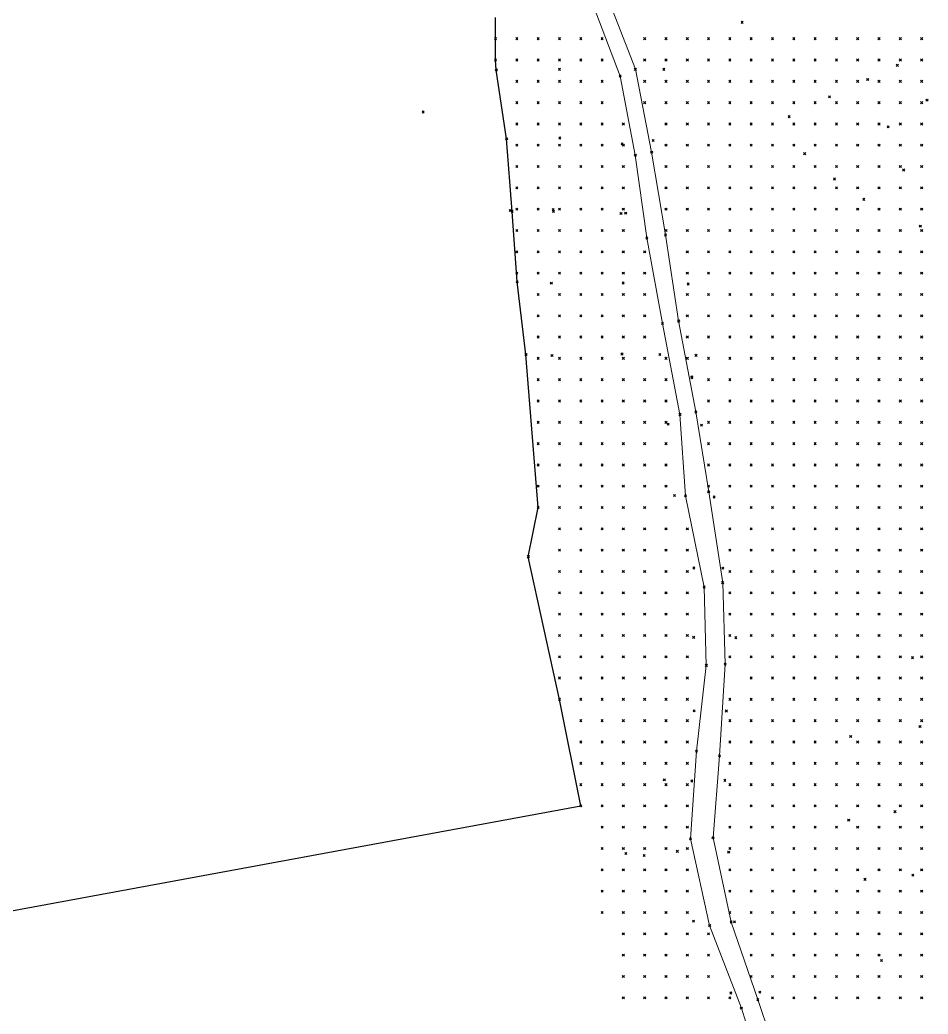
# Model space of a CAD drawing. Header units: metres. Extents: x 441556 to 446409, y 432338 to 461058.
# Drawn here: x 444277.5 to 444405.4, y 445307.3 to 445447.2 of the extents above; entities that cross this region are included whole.
import ezdxf

# ---------------------------------------------------------------- set-up
doc = ezdxf.new("R2010")
doc.units = ezdxf.units.M
doc.header["$MEASUREMENT"] = 0
doc.header["$PDMODE"] = 35
doc.header["$PDSIZE"] = 0.15
for name, color, linetype, lineweight in [('DTM-BRE-RevN_GRP_DRUM PAMANT', 2, 'Continuous', 0), ('DTM-NOK-RevN_LIDAR_co_lidar', 91, 'Continuous', 0), ('DTM-NOK-RevN_RTK', 32, 'Continuous', 0)]:
    doc.layers.add(name, color=color, linetype=linetype, lineweight=lineweight)
doc.layers.add('DTM-INT_YP', color=121, linetype='Continuous')

msp = doc.modelspace()

# ---------------------------------------------------------------- linework, layer by layer
at = {"layer": 'DTM-BRE-RevN_GRP_DRUM PAMANT'}
for p, q in [((444359.72, 445451.836, 347.345), (444364.171, 445440.277, 347.675)), ((444362.032, 445439.33, 347.502), (444357.694, 445450.709, 347.282)), ((444364.163, 445428.18, 347.957), (444362.032, 445439.33, 347.502)), ((444364.171, 445440.277, 347.675), (444366.459, 445428.613, 348.022)), ((444365.786, 445416.54, 348.443), (444364.163, 445428.18, 347.957)), ((444366.459, 445428.613, 348.022), (444368.423, 445416.958, 348.468)), ((444368.423, 445416.958, 348.468), (444370.261, 445404.853, 348.998)), ((444367.982, 445404.506, 349.008), (444365.786, 445416.54, 348.443)), ((444370.451, 445391.717, 349.741), (444367.982, 445404.506, 349.008)), ((444370.261, 445404.853, 348.998), (444372.697, 445392.05, 349.838)), ((444371.227, 445380.246, 350.454), (444370.451, 445391.717, 349.741)), ((444372.697, 445392.05, 349.838), (444374.498, 445380.801, 350.511)), ((444374.498, 445380.801, 350.511), (444376.466, 445368.018, 350.947)), ((444373.853, 445367.412, 350.963), (444371.227, 445380.246, 350.454)), ((444376.466, 445368.018, 350.947), (444376.828, 445356.56, 351.378)), ((444374.157, 445356.39, 351.236), (444373.853, 445367.412, 350.963)), ((444376.828, 445356.56, 351.378), (444376.027, 445343.649, 352.084)), ((444372.785, 445344.304, 352), (444374.157, 445356.39, 351.236)), ((444371.922, 445331.967, 352.532), (444372.785, 445344.304, 352)), ((444376.027, 445343.649, 352.084), (444375.102, 445332.116, 352.576)), ((444374.629, 445319.773, 352.972), (444371.922, 445331.967, 352.532)), ((444375.102, 445332.116, 352.576), (444377.652, 445320.265, 353.039)), ((444377.652, 445320.265, 353.039), (444381.416, 445309.344, 353.713)), ((444379.093, 445308.131, 353.655), (444374.629, 445319.773, 352.972)), ((444381.416, 445309.344, 353.713), (444385.395, 445297.467, 354.548)), ((444382.799, 445296.468, 354.471), (444379.093, 445308.131, 353.655))]:
    msp.add_line(p, q, dxfattribs=at)
at = {"layer": 'DTM-INT_YP'}
msp.add_polyline3d([(444200.433, 445307.852, 339.927), (444356.484, 445336.607, 340.824), (444353.485, 445351.603, 340.387), (444349.097, 445371.678, 341.453), (444350.486, 445378.597, 341.097), (444348.769, 445400.148, 341.45), (444347.528, 445410.355, 342.292), (444346.812, 445420.268, 342.814), (444346.041, 445430.5, 343.483), (444344.586, 445440.205, 344.31), (444344.487, 445441.584, 344.318), (444344.487, 445444.583, 344.632), (444344.487, 445447.582, 344.879)], dxfattribs=at)
at = {"layer": 'DTM-NOK-RevN_LIDAR_co_lidar'}
for p in [(444344.487, 445444.583, 344.632), (444347.486, 445444.583, 344.776), (444350.486, 445444.583, 345.071), (444353.485, 445444.583, 345.734), (444356.484, 445444.583, 346.281), (444359.484, 445444.583, 347.167), (444365.482, 445444.583, 347.31), (444368.482, 445444.583, 347.981), (444371.481, 445444.583, 349.569), (444374.48, 445444.583, 350.771), (444377.48, 445444.583, 352.069), (444380.479, 445444.583, 353.148), (444383.478, 445444.583, 354.376), (444386.478, 445444.583, 355.717), (444389.477, 445444.583, 357.426), (444392.476, 445444.583, 359.22), (444395.476, 445444.583, 360.564), (444398.475, 445444.583, 361.74), (444401.474, 445444.583, 363.04), (444404.474, 445444.583, 364.205), (444344.487, 445441.584, 344.318), (444347.486, 445441.584, 344.438), (444350.486, 445441.584, 344.613), (444353.485, 445441.584, 345.092), (444356.484, 445441.584, 345.88), (444359.484, 445441.584, 347.075), (444365.482, 445441.584, 347.508), (444368.482, 445441.584, 348.064), (444371.481, 445441.584, 350.254), (444374.48, 445441.584, 352.055), (444377.48, 445441.584, 353.417), (444380.479, 445441.584, 354.555), (444383.478, 445441.584, 355.588), (444386.478, 445441.584, 356.891), (444389.477, 445441.584, 358.556), (444392.476, 445441.584, 360.162), (444395.476, 445441.584, 361.608), (444398.475, 445441.584, 363.083), (444401.474, 445441.584, 364.534), (444404.474, 445441.584, 365.881), (444347.486, 445438.584, 344.161), (444350.486, 445438.584, 344.351), (444353.485, 445438.584, 344.848), (444356.484, 445438.584, 345.836), (444359.484, 445438.584, 346.856), (444365.482, 445438.584, 347.699), (444368.482, 445438.584, 348.436), (444371.481, 445438.584, 351.822), (444374.48, 445438.584, 353.846), (444377.48, 445438.584, 355.011), (444380.479, 445438.584, 356.314), (444383.478, 445438.584, 357.616), (444386.478, 445438.584, 358.924), (444389.477, 445438.584, 360.202), (444392.476, 445438.584, 361.461), (444395.476, 445438.584, 362.839), (444398.475, 445438.584, 364.295), (444401.474, 445438.584, 365.714), (444404.474, 445438.584, 367.223), (444347.486, 445435.585, 343.913), (444350.486, 445435.585, 344.141), (444353.485, 445435.585, 344.532), (444356.484, 445435.585, 345.42), (444359.484, 445435.585, 346.515), (444365.482, 445435.585, 347.749), (444368.482, 445435.585, 348.659), (444371.481, 445435.585, 352.464), (444374.48, 445435.585, 355.002), (444377.48, 445435.585, 356.514), (444380.479, 445435.585, 357.902), (444383.478, 445435.585, 359.256), (444386.478, 445435.585, 360.659), (444389.477, 445435.585, 361.83), (444392.476, 445435.585, 362.965), (444395.476, 445435.585, 364.215), (444398.475, 445435.585, 365.577), (444401.474, 445435.585, 367.01), (444404.474, 445435.585, 368.379), (444347.486, 445432.586, 343.683), (444350.486, 445432.586, 343.884), (444353.485, 445432.586, 344.226), (444356.484, 445432.586, 345.154), (444359.484, 445432.586, 346.501), (444362.483, 445432.586, 347.677), (444368.482, 445432.586, 348.667), (444371.481, 445432.586, 351.927), (444374.48, 445432.586, 354.961), (444377.48, 445432.586, 356.894), (444380.479, 445432.586, 358.788), (444383.478, 445432.586, 360.603), (444386.478, 445432.586, 362.196), (444389.477, 445432.586, 363.392), (444392.476, 445432.586, 364.554), (444395.476, 445432.586, 365.739), (444398.475, 445432.586, 366.923), (444401.474, 445432.586, 368.273), (444404.474, 445432.586, 369.585), (444347.486, 445429.586, 343.463), (444350.486, 445429.586, 343.654), (444353.485, 445429.586, 343.967), (444356.484, 445429.586, 344.911), (444359.484, 445429.586, 346.355), (444362.483, 445429.586, 347.782), (444368.482, 445429.586, 348.656), (444371.481, 445429.586, 351.41), (444374.48, 445429.586, 354.399), (444377.48, 445429.586, 356.576), (444380.479, 445429.586, 359.007), (444383.478, 445429.586, 361.38), (444386.478, 445429.586, 363.423), (444389.477, 445429.586, 364.872), (444392.476, 445429.586, 366.064), (444395.476, 445429.586, 367.192), (444398.475, 445429.586, 368.285), (444401.474, 445429.586, 369.511), (444404.474, 445429.586, 370.721), (444347.486, 445426.587, 343.22), (444350.486, 445426.587, 343.365), (444353.485, 445426.587, 343.677), (444356.484, 445426.587, 344.619), (444359.484, 445426.587, 346.2), (444362.483, 445426.587, 347.867), (444368.482, 445426.587, 348.681), (444371.481, 445426.587, 351.034), (444374.48, 445426.587, 353.777), (444377.48, 445426.587, 356.353), (444380.479, 445426.587, 359.076), (444383.478, 445426.587, 361.751), (444386.478, 445426.587, 364.305), (444389.477, 445426.587, 366.15), (444392.476, 445426.587, 367.42), (444395.476, 445426.587, 368.546), (444398.475, 445426.587, 369.636), (444401.474, 445426.587, 370.714), (444404.474, 445426.587, 371.693), (444347.486, 445423.587, 342.967), (444350.486, 445423.587, 343.086), (444353.485, 445423.587, 343.363), (444356.484, 445423.587, 344.274), (444359.484, 445423.587, 345.831), (444362.483, 445423.587, 347.757), (444368.482, 445423.587, 348.677), (444371.481, 445423.587, 350.674), (444374.48, 445423.587, 353.146), (444377.48, 445423.587, 356.109), (444380.479, 445423.587, 358.992), (444383.478, 445423.587, 361.97), (444386.478, 445423.587, 364.71), (444389.477, 445423.587, 366.888), (444392.476, 445423.587, 368.441), (444395.476, 445423.587, 369.652), (444398.475, 445423.587, 370.767), (444401.474, 445423.587, 371.728), (444404.474, 445423.587, 372.571), (444347.486, 445420.588, 342.75), (444350.486, 445420.588, 342.822), (444353.485, 445420.588, 342.998), (444356.484, 445420.588, 343.773), (444359.484, 445420.588, 345.431), (444362.483, 445420.588, 347.454), (444368.482, 445420.588, 348.626), (444371.481, 445420.588, 350.44), (444374.48, 445420.588, 352.768), (444377.48, 445420.588, 355.869), (444380.479, 445420.588, 358.844), (444383.478, 445420.588, 361.733), (444386.478, 445420.588, 364.5), (444389.477, 445420.588, 366.808), (444392.476, 445420.588, 368.665), (444395.476, 445420.588, 370.27), (444398.475, 445420.588, 371.583), (444401.474, 445420.588, 372.514), (444404.474, 445420.588, 373.293), (444347.486, 445417.589, 342.551), (444350.486, 445417.589, 342.533), (444353.485, 445417.589, 342.637), (444356.484, 445417.589, 343.221), (444359.484, 445417.589, 345.06), (444362.483, 445417.589, 347.069), (444368.482, 445417.589, 348.551), (444371.481, 445417.589, 350.147), (444374.48, 445417.589, 352.624), (444377.48, 445417.589, 355.638), (444380.479, 445417.589, 358.546), (444383.478, 445417.589, 361.35), (444386.478, 445417.589, 364.149), (444389.477, 445417.589, 366.568), (444392.476, 445417.589, 368.608), (444395.476, 445417.589, 370.432), (444398.475, 445417.589, 372.007), (444401.474, 445417.589, 373.254), (444404.474, 445417.589, 374.134), (444347.486, 445414.589, 342.342), (444350.486, 445414.589, 342.277), (444353.485, 445414.589, 342.315), (444356.484, 445414.589, 342.755), (444359.484, 445414.589, 344.601), (444362.483, 445414.589, 346.713), (444365.482, 445414.589, 348.191), (444371.481, 445414.589, 349.739), (444374.48, 445414.589, 352.242), (444377.48, 445414.589, 355.309), (444380.479, 445414.589, 358.14), (444383.478, 445414.589, 361.05), (444386.478, 445414.589, 363.766), (444389.477, 445414.589, 366.349), (444392.476, 445414.589, 368.584), (444395.476, 445414.589, 370.381), (444398.475, 445414.589, 372.184), (444401.474, 445414.589, 373.895), (444404.474, 445414.589, 374.961), (444347.486, 445411.59, 342.159), (444350.486, 445411.59, 342.074), (444353.485, 445411.59, 341.966), (444356.484, 445411.59, 342.383), (444359.484, 445411.59, 344.256), (444362.483, 445411.59, 346.387), (444365.482, 445411.59, 348.143), (444371.481, 445411.59, 349.389), (444374.48, 445411.59, 351.73), (444377.48, 445411.59, 354.944), (444380.479, 445411.59, 357.678), (444383.478, 445411.59, 360.476), (444386.478, 445411.59, 363.137), (444389.477, 445411.59, 365.763), (444392.476, 445411.59, 368.164), (444395.476, 445411.59, 370.148), (444398.475, 445411.59, 372.126), (444401.474, 445411.59, 374.071), (444404.474, 445411.59, 375.329), (444350.486, 445408.591, 341.874), (444353.485, 445408.591, 341.633), (444356.484, 445408.591, 342.132), (444359.484, 445408.591, 344.081), (444362.483, 445408.591, 346.039), (444365.482, 445408.591, 347.995), (444371.481, 445408.591, 349.166), (444374.48, 445408.591, 351.419), (444377.48, 445408.591, 354.484), (444380.479, 445408.591, 357.089), (444383.478, 445408.591, 359.786), (444386.478, 445408.591, 362.511), (444389.477, 445408.591, 365.155), (444392.476, 445408.591, 367.54), (444395.476, 445408.591, 369.682), (444398.475, 445408.591, 371.809), (444401.474, 445408.591, 373.915), (444404.474, 445408.591, 375.469), (444350.486, 445405.591, 341.619), (444353.485, 445405.591, 341.419), (444356.484, 445405.591, 342.025), (444359.484, 445405.591, 343.875), (444362.483, 445405.591, 345.76), (444365.482, 445405.591, 347.799), (444371.481, 445405.591, 349.186), (444374.48, 445405.591, 351.168), (444377.48, 445405.591, 354.024), (444380.479, 445405.591, 356.703), (444383.478, 445405.591, 359.373), (444386.478, 445405.591, 362), (444389.477, 445405.591, 364.718), (444392.476, 445405.591, 367.141), (444395.476, 445405.591, 369.304), (444398.475, 445405.591, 371.554), (444401.474, 445405.591, 373.865), (444404.474, 445405.591, 375.671), (444350.486, 445402.592, 341.285), (444353.485, 445402.592, 341.3), (444356.484, 445402.592, 342.057), (444359.484, 445402.592, 343.636), (444362.483, 445402.592, 345.505), (444365.482, 445402.592, 347.607), (444371.481, 445402.592, 349.301), (444374.48, 445402.592, 351.238), (444377.48, 445402.592, 353.967), (444380.479, 445402.592, 356.535), (444383.478, 445402.592, 359.234), (444386.478, 445402.592, 361.788), (444389.477, 445402.592, 364.434), (444392.476, 445402.592, 367.069), (444395.476, 445402.592, 369.284), (444398.475, 445402.592, 371.384), (444401.474, 445402.592, 373.796), (444404.474, 445402.592, 375.854), (444350.486, 445399.593, 341.012), (444353.485, 445399.593, 341.331), (444356.484, 445399.593, 342.098), (444359.484, 445399.593, 343.481), (444362.483, 445399.593, 345.266), (444365.482, 445399.593, 347.539), (444368.482, 445399.593, 348.927), (444371.481, 445399.593, 349.376), (444374.48, 445399.593, 351.274), (444377.48, 445399.593, 354.03), (444380.479, 445399.593, 356.654), (444383.478, 445399.593, 359.331), (444386.478, 445399.593, 362.07), (444389.477, 445399.593, 364.884), (444392.476, 445399.593, 367.341), (444395.476, 445399.593, 369.515), (444398.475, 445399.593, 371.814), (444401.474, 445399.593, 374.148), (444404.474, 445399.593, 376.058), (444350.486, 445396.593, 340.868), (444353.485, 445396.593, 341.484), (444356.484, 445396.593, 342.107), (444359.484, 445396.593, 343.334), (444362.483, 445396.593, 345.207), (444365.482, 445396.593, 347.476), (444368.482, 445396.593, 349.061), (444374.48, 445396.593, 351.185), (444377.48, 445396.593, 354.02), (444380.479, 445396.593, 356.82), (444383.478, 445396.593, 359.532), (444386.478, 445396.593, 362.394), (444389.477, 445396.593, 365.346), (444392.476, 445396.593, 367.903), (444395.476, 445396.593, 370.028), (444398.475, 445396.593, 372.37), (444401.474, 445396.593, 374.875), (444404.474, 445396.593, 376.637), (444350.486, 445393.594, 340.733), (444353.485, 445393.594, 341.42), (444356.484, 445393.594, 342.244), (444359.484, 445393.594, 343.491), (444362.483, 445393.594, 345.251), (444365.482, 445393.594, 347.437), (444368.482, 445393.594, 349.159), (444374.48, 445393.594, 350.975), (444377.48, 445393.594, 353.957), (444380.479, 445393.594, 356.897), (444383.478, 445393.594, 359.628), (444386.478, 445393.594, 362.736), (444389.477, 445393.594, 365.942), (444392.476, 445393.594, 368.456), (444395.476, 445393.594, 370.589), (444398.475, 445393.594, 372.937), (444401.474, 445393.594, 375.325), (444404.474, 445393.594, 377.047), (444350.486, 445390.595, 340.691), (444353.485, 445390.595, 341.148), (444356.484, 445390.595, 342.401), (444359.484, 445390.595, 343.687), (444362.483, 445390.595, 345.675), (444365.482, 445390.595, 347.358), (444368.482, 445390.595, 349.231), (444374.48, 445390.595, 351.03), (444377.48, 445390.595, 354.156), (444380.479, 445390.595, 357.33), (444383.478, 445390.595, 360.004), (444386.478, 445390.595, 363.053), (444389.477, 445390.595, 365.986), (444392.476, 445390.595, 368.53), (444395.476, 445390.595, 370.888), (444398.475, 445390.595, 373.198), (444401.474, 445390.595, 375.475), (444404.474, 445390.595, 377.084), (444350.486, 445387.595, 340.636), (444353.485, 445387.595, 340.824), (444356.484, 445387.595, 341.918), (444359.484, 445387.595, 343.681), (444362.483, 445387.595, 345.545), (444365.482, 445387.595, 347.576), (444368.482, 445387.595, 349.347), (444374.48, 445387.595, 350.754), (444377.48, 445387.595, 353.986), (444380.479, 445387.595, 357.031), (444383.478, 445387.595, 359.685), (444386.478, 445387.595, 362.678), (444389.477, 445387.595, 365.586), (444392.476, 445387.595, 368.031), (444395.476, 445387.595, 370.327), (444398.475, 445387.595, 372.819), (444401.474, 445387.595, 375.2), (444404.474, 445387.595, 376.786), (444350.486, 445384.596, 340.624), (444353.485, 445384.596, 340.897), (444356.484, 445384.596, 341.882), (444359.484, 445384.596, 343.146), (444362.483, 445384.596, 345.36), (444365.482, 445384.596, 347.371), (444368.482, 445384.596, 349.223), (444374.48, 445384.596, 350.968), (444377.48, 445384.596, 354.752), (444380.479, 445384.596, 357.746), (444383.478, 445384.596, 360.217), (444386.478, 445384.596, 362.576), (444389.477, 445384.596, 365.414), (444392.476, 445384.596, 367.918), (444395.476, 445384.596, 370.216), (444398.475, 445384.596, 372.855), (444401.474, 445384.596, 375.03), (444404.474, 445384.596, 376.468), (444350.486, 445381.597, 340.73), (444353.485, 445381.597, 340.969), (444356.484, 445381.597, 341.938), (444359.484, 445381.597, 343.464), (444362.483, 445381.597, 344.803), (444365.482, 445381.597, 346.614), (444368.482, 445381.597, 349.057), (444374.48, 445381.597, 350.776), (444377.48, 445381.597, 354.86), (444380.479, 445381.597, 357.909), (444383.478, 445381.597, 360.434), (444386.478, 445381.597, 362.816), (444389.477, 445381.597, 365.27), (444392.476, 445381.597, 367.628), (444395.476, 445381.597, 369.77), (444398.475, 445381.597, 372.005), (444401.474, 445381.597, 374.076), (444404.474, 445381.597, 375.734), (444350.486, 445378.597, 341.097), (444353.485, 445378.597, 341.235), (444356.484, 445378.597, 341.956), (444359.484, 445378.597, 343.484), (444362.483, 445378.597, 344.46), (444365.482, 445378.597, 346.444), (444368.482, 445378.597, 349.305), (444377.48, 445378.597, 354.511), (444380.479, 445378.597, 357.838), (444383.478, 445378.597, 360.57), (444386.478, 445378.597, 363.082), (444389.477, 445378.597, 365.39), (444392.476, 445378.597, 367.34), (444395.476, 445378.597, 369.26), (444398.475, 445378.597, 371.156), (444401.474, 445378.597, 372.598), (444404.474, 445378.597, 373.943), (444353.485, 445375.598, 341.313), (444356.484, 445375.598, 341.57), (444359.484, 445375.598, 343.379), (444362.483, 445375.598, 344.823), (444365.482, 445375.598, 346.834), (444368.482, 445375.598, 348.767), (444371.481, 445375.598, 350.237), (444377.48, 445375.598, 352.61), (444380.479, 445375.598, 357.081), (444383.478, 445375.598, 360.458), (444386.478, 445375.598, 362.941), (444389.477, 445375.598, 364.972), (444392.476, 445375.598, 366.784), (444395.476, 445375.598, 368.59), (444398.475, 445375.598, 370.324), (444401.474, 445375.598, 371.566), (444404.474, 445375.598, 372.435), (444353.485, 445372.599, 340.913), (444356.484, 445372.599, 341.216), (444359.484, 445372.599, 342.715), (444362.483, 445372.599, 344.477), (444365.482, 445372.599, 346.733), (444368.482, 445372.599, 348.862), (444371.481, 445372.599, 350.396), (444377.48, 445372.599, 352.46), (444380.479, 445372.599, 357.028), (444383.478, 445372.599, 360.531), (444386.478, 445372.599, 362.812), (444389.477, 445372.599, 364.47), (444392.476, 445372.599, 366.269), (444395.476, 445372.599, 367.891), (444398.475, 445372.599, 369.26), (444401.474, 445372.599, 370.58), (444404.474, 445372.599, 371.153), (444353.485, 445369.599, 340.774), (444356.484, 445369.599, 341.008), (444359.484, 445369.599, 342.067), (444362.483, 445369.599, 343.726), (444365.482, 445369.599, 345.918), (444368.482, 445369.599, 348.069), (444371.481, 445369.599, 350.118), (444377.48, 445369.599, 352.004), (444380.479, 445369.599, 356.319), (444383.478, 445369.599, 359.713), (444386.478, 445369.599, 361.731), (444389.477, 445369.599, 363.33), (444392.476, 445369.599, 365.376), (444395.476, 445369.599, 367.16), (444398.475, 445369.599, 368.057), (444401.474, 445369.599, 368.908), (444404.474, 445369.599, 369.69), (444353.485, 445366.6, 340.672), (444356.484, 445366.6, 341.032), (444359.484, 445366.6, 341.639), (444362.483, 445366.6, 343.194), (444365.482, 445366.6, 345.746), (444368.482, 445366.6, 347.637), (444371.481, 445366.6, 349.572), (444377.48, 445366.6, 351.511), (444380.479, 445366.6, 354.886), (444383.478, 445366.6, 357.532), (444386.478, 445366.6, 359.928), (444389.477, 445366.6, 361.531), (444392.476, 445366.6, 363.465), (444395.476, 445366.6, 365.532), (444398.475, 445366.6, 366.617), (444401.474, 445366.6, 367.798), (444404.474, 445366.6, 368.957), (444353.485, 445363.601, 340.6), (444356.484, 445363.601, 340.929), (444359.484, 445363.601, 341.501), (444362.483, 445363.601, 342.996), (444365.482, 445363.601, 346.115), (444368.482, 445363.601, 347.967), (444371.481, 445363.601, 349.825), (444377.48, 445363.601, 351.431), (444380.479, 445363.601, 353.584), (444383.478, 445363.601, 356.714), (444386.478, 445363.601, 359.452), (444389.477, 445363.601, 360.945), (444392.476, 445363.601, 362.77), (444395.476, 445363.601, 364.868), (444398.475, 445363.601, 366.459), (444401.474, 445363.601, 367.897), (444404.474, 445363.601, 369.171), (444353.485, 445360.601, 340.555), (444356.484, 445360.601, 340.799), (444359.484, 445360.601, 341.25), (444362.483, 445360.601, 342.133), (444365.482, 445360.601, 346.405), (444368.482, 445360.601, 348.554), (444371.481, 445360.601, 350.41), (444377.48, 445360.601, 351.385), (444380.479, 445360.601, 354.93), (444383.478, 445360.601, 357.956), (444386.478, 445360.601, 360.474), (444389.477, 445360.601, 362.33), (444392.476, 445360.601, 363.788), (444395.476, 445360.601, 365.452), (444398.475, 445360.601, 367.262), (444401.474, 445360.601, 368.893), (444404.474, 445360.601, 370.362), (444353.485, 445357.602, 340.505), (444356.484, 445357.602, 340.725), (444359.484, 445357.602, 341.06), (444362.483, 445357.602, 341.522), (444365.482, 445357.602, 344.953), (444368.482, 445357.602, 348.798), (444371.481, 445357.602, 350.683), (444377.48, 445357.602, 351.438), (444380.479, 445357.602, 356.407), (444383.478, 445357.602, 359.219), (444386.478, 445357.602, 361.473), (444389.477, 445357.602, 363.725), (444392.476, 445357.602, 365.224), (444395.476, 445357.602, 366.759), (444398.475, 445357.602, 368.391), (444401.474, 445357.602, 369.76), (444404.474, 445357.602, 371.147), (444353.485, 445354.603, 340.445), (444356.484, 445354.603, 340.655), (444359.484, 445354.603, 341.101), (444362.483, 445354.603, 341.633), (444365.482, 445354.603, 343.339), (444368.482, 445354.603, 348.409), (444371.481, 445354.603, 350.597), (444380.479, 445354.603, 356.564), (444383.478, 445354.603, 359.904), (444386.478, 445354.603, 362.219), (444389.477, 445354.603, 364.439), (444392.476, 445354.603, 366.168), (444395.476, 445354.603, 367.747), (444398.475, 445354.603, 369.068), (444401.474, 445354.603, 370.036), (444404.474, 445354.603, 371.141), (444353.485, 445351.603, 340.387), (444356.484, 445351.603, 340.581), (444359.484, 445351.603, 341.081), (444362.483, 445351.603, 341.746), (444365.482, 445351.603, 343.027), (444368.482, 445351.603, 347.995), (444371.481, 445351.603, 350.459), (444377.48, 445351.603, 351.804), (444380.479, 445351.603, 356.984), (444383.478, 445351.603, 360.652), (444386.478, 445351.603, 363.037), (444389.477, 445351.603, 364.892), (444392.476, 445351.603, 366.516), (444395.476, 445351.603, 368.044), (444398.475, 445351.603, 369.143), (444401.474, 445351.603, 370.05), (444404.474, 445351.603, 370.978), (444356.484, 445348.604, 340.483), (444359.484, 445348.604, 340.85), (444362.483, 445348.604, 341.529), (444365.482, 445348.604, 343.747), (444368.482, 445348.604, 349.169), (444371.481, 445348.604, 350.986), (444377.48, 445348.604, 351.98), (444380.479, 445348.604, 357.513), (444383.478, 445348.604, 361.1), (444386.478, 445348.604, 363.317), (444389.477, 445348.604, 364.92), (444392.476, 445348.604, 366.61), (444395.476, 445348.604, 368.144), (444398.475, 445348.604, 369.052), (444401.474, 445348.604, 370.016), (444404.474, 445348.604, 370.903), (444356.484, 445345.605, 340.357), (444359.484, 445345.605, 340.615), (444362.483, 445345.605, 342.889), (444365.482, 445345.605, 346.375), (444368.482, 445345.605, 350.638), (444371.481, 445345.605, 351.728), (444377.48, 445345.605, 352.615), (444380.479, 445345.605, 357.325), (444383.478, 445345.605, 361.139), (444386.478, 445345.605, 363.388), (444389.477, 445345.605, 364.885), (444392.476, 445345.605, 366.695), (444395.476, 445345.605, 368.167), (444398.475, 445345.605, 368.931), (444401.474, 445345.605, 369.881), (444404.474, 445345.605, 370.791), (444356.484, 445342.605, 340.27), (444359.484, 445342.605, 340.817), (444362.483, 445342.605, 345.908), (444365.482, 445342.605, 349.638), (444368.482, 445342.605, 350.866), (444371.481, 445342.605, 351.84), (444377.48, 445342.605, 353.278), (444380.479, 445342.605, 357.347), (444383.478, 445342.605, 361.252), (444386.478, 445342.605, 363.748), (444389.477, 445342.605, 365.207), (444392.476, 445342.605, 366.734), (444395.476, 445342.605, 367.991), (444398.475, 445342.605, 368.741), (444401.474, 445342.605, 369.646), (444404.474, 445342.605, 370.525), (444356.484, 445339.606, 340.387), (444359.484, 445339.606, 341.406), (444362.483, 445339.606, 346.696), (444365.482, 445339.606, 350.507), (444368.482, 445339.606, 351.981), (444371.481, 445339.606, 352.103), (444377.48, 445339.606, 352.981), (444380.479, 445339.606, 357.856), (444383.478, 445339.606, 361.134), (444386.478, 445339.606, 363.397), (444389.477, 445339.606, 365.18), (444392.476, 445339.606, 366.663), (444395.476, 445339.606, 367.747), (444398.475, 445339.606, 368.455), (444401.474, 445339.606, 369.323), (444404.474, 445339.606, 370.154), (444356.484, 445336.607, 340.824), (444359.484, 445336.607, 341.511), (444362.483, 445336.607, 346.969), (444365.482, 445336.607, 351.092), (444368.482, 445336.607, 352.216), (444371.481, 445336.607, 352.229), (444377.48, 445336.607, 353.397), (444380.479, 445336.607, 358.172), (444383.478, 445336.607, 361.15), (444386.478, 445336.607, 363.158), (444389.477, 445336.607, 364.801), (444392.476, 445336.607, 366.249), (444395.476, 445336.607, 367.369), (444398.475, 445336.607, 368.102), (444401.474, 445336.607, 368.929), (444404.474, 445336.607, 369.682), (444359.484, 445333.607, 343.108), (444362.483, 445333.607, 349.114), (444365.482, 445333.607, 351.311), (444368.482, 445333.607, 352.341), (444371.481, 445333.607, 352.356), (444377.48, 445333.607, 354.201), (444380.479, 445333.607, 358.285), (444383.478, 445333.607, 361.035), (444386.478, 445333.607, 362.957), (444389.477, 445333.607, 364.328), (444392.476, 445333.607, 365.612), (444395.476, 445333.607, 366.749), (444398.475, 445333.607, 367.517), (444401.474, 445333.607, 368.356), (444404.474, 445333.607, 369.137), (444359.484, 445330.608, 348.848), (444362.483, 445330.608, 350.291), (444365.482, 445330.608, 351.389), (444368.482, 445330.608, 352.427), (444371.481, 445330.608, 352.465), (444377.48, 445330.608, 354.313), (444380.479, 445330.608, 357.99), (444383.478, 445330.608, 360.258), (444386.478, 445330.608, 362.297), (444389.477, 445330.608, 363.628), (444392.476, 445330.608, 364.81), (444395.476, 445330.608, 366.115), (444398.475, 445330.608, 367.006), (444401.474, 445330.608, 367.841), (444404.474, 445330.608, 368.621), (444359.484, 445327.609, 348.559), (444362.483, 445327.609, 349.959), (444365.482, 445327.609, 351.193), (444368.482, 445327.609, 352.309), (444371.481, 445327.609, 352.521), (444377.48, 445327.609, 354.23), (444380.479, 445327.609, 357.051), (444383.478, 445327.609, 359.349), (444386.478, 445327.609, 361.4), (444389.477, 445327.609, 362.89), (444392.476, 445327.609, 364.177), (444395.476, 445327.609, 365.483), (444398.475, 445327.609, 366.575), (444401.474, 445327.609, 367.551), (444404.474, 445327.609, 368.437), (444359.484, 445324.609, 347.129), (444362.483, 445324.609, 348.477), (444365.482, 445324.609, 350.267), (444368.482, 445324.609, 351.886), (444371.481, 445324.609, 352.544), (444377.48, 445324.609, 353.887), (444380.479, 445324.609, 357.062), (444383.478, 445324.609, 359.392), (444386.478, 445324.609, 361.25), (444389.477, 445324.609, 362.765), (444392.476, 445324.609, 364.128), (444395.476, 445324.609, 365.528), (444398.475, 445324.609, 366.626), (444401.474, 445324.609, 367.499), (444404.474, 445324.609, 368.423), (444359.484, 445321.61, 345.209), (444362.483, 445321.61, 346.257), (444365.482, 445321.61, 349.455), (444368.482, 445321.61, 351.027), (444371.481, 445321.61, 352.436), (444377.48, 445321.61, 353.452), (444380.479, 445321.61, 355.987), (444383.478, 445321.61, 358.508), (444386.478, 445321.61, 360.636), (444389.477, 445321.61, 362.369), (444392.476, 445321.61, 363.963), (444395.476, 445321.61, 365.55), (444398.475, 445321.61, 366.705), (444401.474, 445321.61, 367.515), (444404.474, 445321.61, 368.454), (444362.483, 445318.61, 344.857), (444365.482, 445318.61, 348.092), (444368.482, 445318.61, 349.887), (444371.481, 445318.61, 351.862), (444374.48, 445318.61, 352.801), (444380.479, 445318.61, 354.813), (444383.478, 445318.61, 357.592), (444386.478, 445318.61, 360.012), (444389.477, 445318.61, 361.81), (444392.476, 445318.61, 363.434), (444395.476, 445318.61, 365.225), (444398.475, 445318.61, 366.652), (444401.474, 445318.61, 367.477), (444404.474, 445318.61, 368.401), (444362.483, 445315.611, 344.25), (444365.482, 445315.611, 346.431), (444368.482, 445315.611, 349.372), (444371.481, 445315.611, 351.976), (444374.48, 445315.611, 352.937), (444380.479, 445315.611, 354.459), (444383.478, 445315.611, 356.797), (444386.478, 445315.611, 359.1), (444389.477, 445315.611, 361.198), (444392.476, 445315.611, 363.049), (444395.476, 445315.611, 364.886), (444398.475, 445315.611, 366.401), (444401.474, 445315.611, 367.323), (444404.474, 445315.611, 368.282), (444362.483, 445312.612, 343.944), (444365.482, 445312.612, 345.844), (444368.482, 445312.612, 348.525), (444371.481, 445312.612, 350.337), (444374.48, 445312.612, 352.146), (444380.479, 445312.612, 353.9), (444383.478, 445312.612, 356.069), (444386.478, 445312.612, 358.628), (444389.477, 445312.612, 360.983), (444392.476, 445312.612, 362.783), (444395.476, 445312.612, 364.5), (444398.475, 445312.612, 366.113), (444401.474, 445312.612, 367.123), (444404.474, 445312.612, 368.052), (444362.483, 445309.612, 343.15), (444365.482, 445309.612, 344.422), (444368.482, 445309.612, 346.383), (444371.481, 445309.612, 349.36), (444374.48, 445309.612, 351.649), (444377.48, 445309.612, 353.11), (444383.478, 445309.612, 356.01), (444386.478, 445309.612, 357.935), (444389.477, 445309.612, 359.155), (444392.476, 445309.612, 361.493), (444395.476, 445309.612, 364.193), (444398.475, 445309.612, 365.856), (444401.474, 445309.612, 366.846), (444404.474, 445309.612, 367.686)]:
    msp.add_point(p, dxfattribs=at)
at = {"layer": 'DTM-NOK-RevN_RTK'}
for p in [(444379.198, 445446.878, 351.956), (444401.052, 445440.833, 364.892), (444344.586, 445440.205, 344.31), (444353.481, 445440.27, 344.841), (444362.032, 445439.33, 347.502), (444364.171, 445440.277, 347.675), (444368.18, 445440.274, 348.108), (444396.882, 445438.844, 363.563), (444391.503, 445436.412, 362.212), (444405.241, 445435.943, 368.893), (444334.286, 445434.271, 342.486), (444385.824, 445433.612, 361.466), (444399.769, 445432.173, 367.838), (444353.522, 445430.606, 343.912), (444346.041, 445430.5, 343.483), (444362.315, 445429.773, 347.939), (444366.665, 445430.245, 348.048), (444364.163, 445428.18, 347.957), (444366.459, 445428.613, 348.022), (444388.001, 445428.407, 365.334), (444401.942, 445426.108, 371.136), (444392.206, 445424.833, 368.193), (444396.325, 445421.975, 370.649), (444346.533, 445420.391, 342.793), (444346.812, 445420.268, 342.814), (444352.602, 445420.516, 342.913), (444352.642, 445420.286, 342.881), (444362.143, 445419.991, 347.255), (444362.811, 445420.03, 347.787), (444404.289, 445418.203, 373.941), (444368.423, 445416.958, 348.468), (444365.786, 445416.54, 348.443), (444347.528, 445410.355, 342.292), (444352.333, 445410.163, 341.995), (444362.465, 445410.207, 346.346), (444371.6, 445410.063, 349.161), (444367.982, 445404.506, 349.008), (444370.261, 445404.853, 348.998), (444348.769, 445400.148, 341.45), (444352.439, 445399.986, 341.34), (444362.287, 445400.202, 345.23), (444367.621, 445400.148, 349.186), (444372.699, 445400.013, 349.834), (444372.129, 445396.993, 349.95), (444372.12, 445396.88, 350.135), (444370.451, 445391.717, 349.741), (444372.697, 445392.05, 349.838), (444368.794, 445390.324, 349.796), (444373.468, 445390.201, 350.023), (444369.691, 445380.295, 350.462), (444371.227, 445380.246, 350.454), (444374.498, 445380.801, 350.511), (444375.258, 445380.092, 350.991), (444349.097, 445371.678, 341.453), (444372.407, 445370.092, 350.963), (444376.483, 445370.07, 350.905), (444376.466, 445368.018, 350.947), (444373.853, 445367.412, 350.963), (444372.372, 445360.334, 351.03), (444378.305, 445360.294, 351.269), (444374.157, 445356.39, 351.236), (444376.828, 445356.56, 351.378), (444403.188, 445357.472, 370.429), (444372.448, 445349.999, 351.399), (444376.973, 445349.96, 351.904), (444404.254, 445347.779, 370.811), (444394.481, 445346.389, 368.134), (444372.785, 445344.304, 352), (444376.027, 445343.649, 352.084), (444368.252, 445340.286, 352.216), (444372.119, 445340.117, 352.207), (444376.779, 445340.207, 352.272), (444400.723, 445335.8, 368.451), (444394.211, 445334.601, 367.001), (444371.922, 445331.967, 352.532), (444375.102, 445332.116, 352.576), (444362.829, 445329.924, 350.731), (444370.08, 445330.222, 352.859), (444370.08, 445330.222, 352.863), (444377.304, 445330.097, 353.613), (444365.416, 445329.628, 351.264), (444365.416, 445329.628, 351.268), (444396.496, 445326.28, 365.742), (444403.23, 445326.861, 367.916), (444372.367, 445320.38, 352.873), (444377.652, 445320.265, 353.039), (444378.114, 445320.293, 353.315), (444374.629, 445319.773, 352.972), (444398.824, 445314.849, 366.583), (444377.616, 445310.272, 353.429), (444381.69, 445310.404, 354.098), (444381.416, 445309.344, 353.713), (444379.093, 445308.131, 353.655)]:
    msp.add_point(p, dxfattribs=at)

doc.saveas('drawing.dxf')
